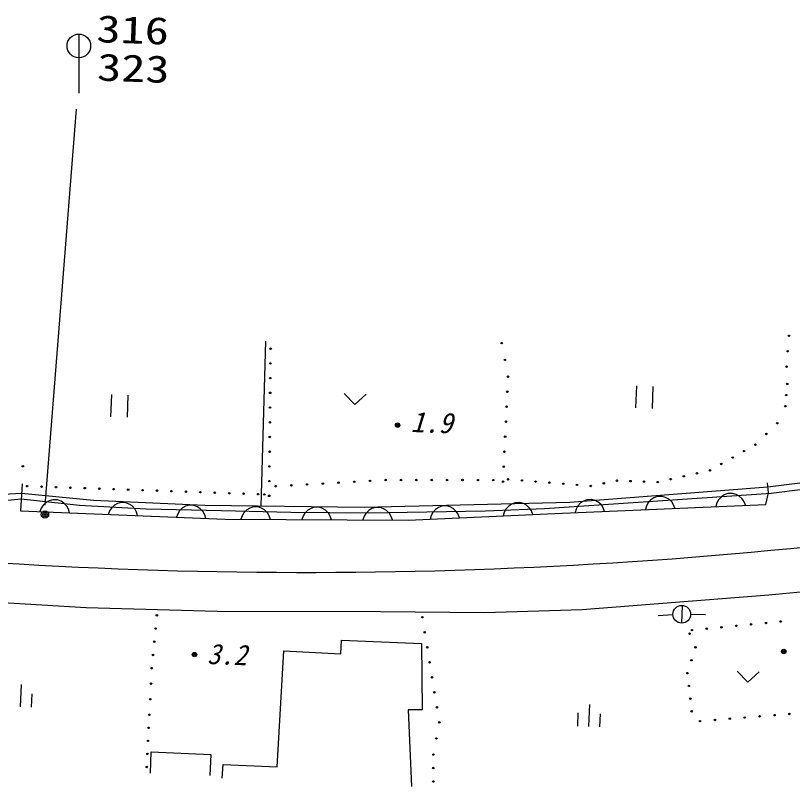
# Model space of a CAD drawing. Units: millimetres, scale not verified. Extents: x 40000 to 680000, y 20000 to 380000.
# Drawn here: x 283793 to 336449, y 262639 to 314887 of the extents above; entities that cross this region are included whole.
import ezdxf
from ezdxf.enums import TextEntityAlignment as Align

# ---------------------------------------------------------------- set-up
doc = ezdxf.new("R2010")
doc.units = ezdxf.units.MM
doc.header["$LTSCALE"] = 1000
doc.linetypes.add('CHAIN', pattern=[18.5, 12, -1.5, 3.5, -1.5])
doc.linetypes.add('DASHED', pattern=[7.5, 6, -1.5])
for name, color, linetype, lineweight in [('M-BGD', 7, 'Continuous', 25), ('M-BMK', 3, 'CHAIN', 25), ('M-STR-STRC', 5, 'Continuous', 25)]:
    doc.layers.add(name, color=color, linetype=linetype, lineweight=lineweight)
doc.styles.add('ＭＳ ゴシック', font='')
doc.styles.get('ＭＳ ゴシック').set_extended_font_data('MS Gothic')

# ---------------------------------------------------------------- blocks, each defined once
blk = doc.blocks.new('231')
at = {"color": 7, "linetype": 'Continuous', "lineweight": 25}
blk.add_circle((0, 0), 0.05, dxfattribs=at)
blk = doc.blocks.new('241')
at = {"color": 7, "linetype": 'Continuous', "lineweight": 25}
blk.add_circle((0, 0), 0.05, dxfattribs=at)
blk = doc.blocks.new('251')
at = {"color": 7, "linetype": 'Continuous', "lineweight": 25}
blk.add_circle((0, 0), 0.05, dxfattribs=at)
blk = doc.blocks.new('261')
at = {"color": 7, "linetype": 'Continuous', "lineweight": 25}
blk.add_circle((0, 0), 0.05, dxfattribs=at)
blk = doc.blocks.new('271')
at = {"color": 7, "linetype": 'Continuous', "lineweight": 25}
blk.add_circle((0, 0), 0.05, dxfattribs=at)
blk = doc.blocks.new('281')
at = {"color": 7, "linetype": 'Continuous', "lineweight": 25}
blk.add_circle((0, 0), 0.05, dxfattribs=at)
blk = doc.blocks.new('291')
at = {"color": 7, "linetype": 'Continuous', "lineweight": 25}
blk.add_circle((0, 0), 0.05, dxfattribs=at)
blk = doc.blocks.new('311')
at = {"color": 7, "linetype": 'Continuous', "lineweight": 25}
blk.add_circle((0, 0), 0.05, dxfattribs=at)
blk = doc.blocks.new('391')
at = {"color": 7, "linetype": 'Continuous', "lineweight": 25}
blk.add_circle((0, 0), 0.05, dxfattribs=at)
blk = doc.blocks.new('401')
at = {"color": 7, "linetype": 'Continuous', "lineweight": 25}
blk.add_circle((0, 0), 0.05, dxfattribs=at)
blk = doc.blocks.new('161')
at = {"color": 7, "linetype": 'Continuous', "lineweight": 25}
blk.add_circle((0, 0), 0.05, dxfattribs=at)
blk = doc.blocks.new('171')
at = {"color": 7, "linetype": 'Continuous', "lineweight": 25}
blk.add_circle((0, 0), 0.05, dxfattribs=at)
blk = doc.blocks.new('181')
at = {"color": 7, "linetype": 'Continuous', "lineweight": 25}
blk.add_circle((0, 0), 0.05, dxfattribs=at)
blk = doc.blocks.new('191')
at = {"color": 7, "linetype": 'Continuous', "lineweight": 25}
blk.add_circle((0, 0), 0.05, dxfattribs=at)
blk = doc.blocks.new('201')
at = {"color": 7, "linetype": 'Continuous', "lineweight": 25}
blk.add_circle((0, 0), 0.05, dxfattribs=at)
blk = doc.blocks.new('210')
at = {"color": 7, "linetype": 'Continuous', "lineweight": 25}
blk.add_circle((0, 0), 0.05, dxfattribs=at)
blk = doc.blocks.new('211')
at = {"color": 7, "linetype": 'Continuous', "lineweight": 25}
blk.add_circle((0, 0), 0.05, dxfattribs=at)
blk = doc.blocks.new('221')
at = {"color": 7, "linetype": 'Continuous', "lineweight": 25}
blk.add_circle((0, 0), 0.05, dxfattribs=at)
blk = doc.blocks.new('310')
at = {"color": 7, "linetype": 'Continuous', "lineweight": 25}
blk.add_circle((0, 0), 0.05, dxfattribs=at)

msp = doc.modelspace()

# ---------------------------------------------------------------- linework, layer by layer
at = {"layer": 'M-BGD'}
for p, q in [((300441, 281635), (300754, 292817)), ((325873, 289788), (325821, 288289)), ((326960, 288250), (327012, 289749)), ((290292, 289195), (290239, 287695)), ((291379, 287656), (291431, 289155)), ((306057, 289272), (306782, 288526)), ((306782, 288526), (307556, 289219)), ((284243, 283152), (284132, 281321)), ((334785, 282915), (321354, 281875)), ((334824, 282530), (334753, 283224)), ((289081, 282024), (284204, 282498)), ((319646, 281473), (335004, 282519)), ((327292, 282280), (327056, 282190)), ((327612, 282294), (327292, 282280)), ((327855, 282224), (327612, 282294)), ((331631, 282267), (331440, 282059)), ((331826, 282396), (331631, 282267)), ((332062, 282486), (331826, 282396)), ((332382, 282500), (332062, 282486)), ((332625, 282430), (332382, 282500)), ((332830, 282319), (332625, 282430)), ((333038, 282128), (332830, 282319)), ((334643, 281757), (334824, 282530)), ((284181, 282122), (288129, 281708)), ((285870, 281890), (285662, 281699)), ((286075, 282002), (285870, 281890)), ((286318, 282072), (286075, 282002)), ((286638, 282059), (286318, 282072)), ((286874, 281969), (286638, 282059)), ((287069, 281841), (286874, 281969)), ((287261, 281633), (287069, 281841)), ((296630, 281686), (289081, 282024)), ((290699, 281813), (290494, 281702)), ((290942, 281884), (290699, 281813)), ((291262, 281871), (290942, 281884)), ((291498, 281781), (291262, 281871)), ((291693, 281653), (291498, 281781)), ((321354, 281875), (307413, 281543)), ((317417, 281769), (317223, 281640)), ((317654, 281860), (317417, 281769)), ((317973, 281874), (317654, 281860)), ((318217, 281805), (317973, 281874)), ((318422, 281694), (318217, 281805)), ((320334, 281139), (334643, 281757)), ((322092, 281856), (321901, 281647)), ((322286, 281984), (322092, 281856)), ((322523, 282074), (322286, 281984)), ((322842, 282088), (322523, 282074)), ((323086, 282019), (322842, 282088)), ((323291, 281907), (323086, 282019)), ((323499, 281716), (323291, 281907)), ((323628, 281521), (323499, 281716)), ((326670, 281853), (326559, 281648)), ((326861, 282061), (326670, 281853)), ((327056, 282190), (326861, 282061)), ((328060, 282113), (327855, 282224)), ((328269, 281922), (328060, 282113)), ((328397, 281727), (328269, 281922)), ((328487, 281491), (328397, 281727)), ((331328, 281854), (331259, 281611)), ((331440, 282059), (331328, 281854)), ((333167, 281933), (333038, 282128)), ((333257, 281697), (333167, 281933)), ((284132, 281321), (298004, 280755)), ((285534, 281504), (285445, 281267)), ((285662, 281699), (285534, 281504)), ((287373, 281429), (287261, 281633)), ((287443, 281186), (287373, 281429)), ((288129, 281708), (292636, 281459)), ((290158, 281315), (290069, 281079)), ((290286, 281510), (290158, 281315)), ((290494, 281702), (290286, 281510)), ((291885, 281445), (291693, 281653)), ((291997, 281240), (291885, 281445)), ((292067, 280997), (291997, 281240)), ((292636, 281459), (297744, 281332)), ((294910, 281322), (294782, 281127)), ((295118, 281513), (294910, 281322)), ((295323, 281625), (295118, 281513)), ((295566, 281695), (295323, 281625)), ((295886, 281682), (295566, 281695)), ((296122, 281592), (295886, 281682)), ((296317, 281464), (296122, 281592)), ((296509, 281256), (296317, 281464)), ((296621, 281052), (296509, 281256)), ((307413, 281543), (296630, 281686)), ((297744, 281332), (302453, 281228)), ((299272, 281189), (299151, 280989)), ((299473, 281388), (299272, 281189)), ((299674, 281507), (299473, 281388)), ((299914, 281586), (299674, 281507)), ((300234, 281584), (299914, 281586)), ((300474, 281503), (300234, 281584)), ((300673, 281382), (300474, 281503)), ((300872, 281181), (300673, 281382)), ((302453, 281228), (307690, 281175)), ((303606, 281368), (303405, 281169)), ((303807, 281487), (303606, 281368)), ((304047, 281566), (303807, 281487)), ((304367, 281564), (304047, 281566)), ((304607, 281483), (304367, 281564)), ((304806, 281362), (304607, 281483)), ((305005, 281161), (304806, 281362)), ((307739, 281347), (307538, 281148)), ((307690, 281175), (315652, 281321)), ((307940, 281467), (307739, 281347)), ((308180, 281545), (307940, 281467)), ((308500, 281544), (308180, 281545)), ((308740, 281463), (308500, 281544)), ((308939, 281342), (308740, 281463)), ((309138, 281141), (308939, 281342)), ((312066, 281209), (311955, 281004)), ((312257, 281418), (312066, 281209)), ((312452, 281547), (312257, 281418)), ((312688, 281638), (312452, 281547)), ((313008, 281652), (312688, 281638)), ((313251, 281583), (313008, 281652)), ((313456, 281472), (313251, 281583)), ((313665, 281281), (313456, 281472)), ((313794, 281087), (313665, 281281)), ((315652, 281321), (319646, 281473)), ((316921, 281227), (316852, 280983)), ((317032, 281432), (316921, 281227)), ((317223, 281640), (317032, 281432)), ((318631, 281503), (318422, 281694)), ((318759, 281309), (318631, 281503)), ((318850, 281073), (318759, 281309)), ((321789, 281442), (321720, 281199)), ((321901, 281647), (321789, 281442)), ((323718, 281285), (323628, 281521)), ((326559, 281648), (326489, 281405)), ((294782, 281127), (294692, 280890)), ((296691, 280809), (296621, 281052)), ((298004, 280755), (310402, 280694)), ((299151, 280989), (299070, 280750)), ((300991, 280980), (300872, 281181)), ((301070, 280740), (300991, 280980)), ((303284, 280969), (303203, 280730)), ((303405, 281169), (303284, 280969)), ((305124, 280960), (305005, 281161)), ((305203, 280720), (305124, 280960)), ((307417, 280949), (307336, 280709)), ((307538, 281148), (307417, 280949)), ((309257, 280940), (309138, 281141)), ((309336, 280700), (309257, 280940)), ((310402, 280694), (320334, 281139)), ((311955, 281004), (311886, 280761)), ((313884, 280850), (313794, 281087)), ((342469, 276319), (334854, 275602)), ((334854, 275602), (322195, 274609)), ((288581, 274752), (282417, 275121)), ((328967, 274908), (328925, 273708)), ((297459, 274503), (288581, 274752)), ((308518, 274472), (297459, 274503)), ((315582, 274410), (308518, 274472)), ((322195, 274609), (315582, 274410)), ((328347, 274272), (327349, 274212)), ((329546, 274306), (330546, 274302)), ((305841, 271625), (305874, 272546)), ((305874, 272546), (311305, 272326)), ((311305, 272326), (311363, 267837)), ((301518, 263971), (301976, 271822)), ((301976, 271822), (305841, 271625)), ((332700, 270457), (333425, 269711)), ((333425, 269711), (334199, 270405)), ((284165, 269539), (284113, 268040)), ((284894, 268913), (284863, 268014)), ((322684, 268194), (322632, 266695)), ((311363, 267837), (310411, 267840)), ((310411, 267840), (310629, 262639)), ((321914, 267621), (321882, 266721)), ((323413, 267568), (323381, 266669)), ((292929, 263534), (292980, 264976)), ((292980, 264976), (297030, 264804)), ((297030, 264804), (296950, 263393)), ((297804, 263210), (297867, 264130)), ((297867, 264130), (301518, 263971))]:
    msp.add_line(p, q, dxfattribs=at)
at = {"layer": 'M-BGD', "linetype": 'DASHED'}
for p, q in [((337130, 283207), (334785, 282915)), ((335004, 282519), (337157, 282794)), ((284204, 282498), (282539, 282409)), ((282504, 281972), (284181, 282122))]:
    msp.add_line(p, q, dxfattribs=at)
at = {"layer": 'M-BGD'}
for centre, radius in [((336210, 293181), 50), ((301080, 292307), 50), ((316745, 292687), 50), ((336132, 292136), 50), ((301070, 291310), 50), ((316957, 291548), 50), ((336053, 291091), 50), ((301060, 290313), 50), ((317169, 290409), 50), ((336096, 289916), 50), ((301051, 289315), 50), ((317121, 289393), 50), ((336028, 289164), 50), ((301041, 288318), 50), ((317074, 288377), 50), ((335960, 288412), 50), ((309685, 287123), 150), ((309685, 287123), 90), ((309685, 287123), 30), ((317026, 287361), 50), ((335417, 287257), 50), ((316979, 286344), 50), ((333171, 285366), 50), ((333941, 285800), 50), ((301012, 285327), 50), ((316931, 285328), 50), ((332401, 284932), 50), ((301002, 284329), 50), ((316884, 284312), 50), ((331632, 284497), 50), ((329975, 283864), 50), ((330862, 284063), 50), ((300993, 283332), 50), ((307812, 283347), 50), ((308877, 283406), 50), ((309919, 283405), 50), ((310961, 283405), 50), ((312002, 283405), 50), ((313044, 283404), 50), ((314086, 283404), 50), ((315128, 283403), 50), ((316170, 283403), 50), ((318111, 283377), 50), ((319044, 283302), 50), ((324551, 283362), 50), ((325472, 283329), 50), ((327314, 283265), 50), ((328201, 283465), 50), ((329088, 283664), 50), ((290447, 282787), 50), ((292404, 282718), 50), ((301425, 282990), 50), ((302490, 283050), 50), ((303554, 283109), 50), ((304619, 283168), 50), ((305683, 283228), 50), ((319978, 283228), 50), ((320911, 283153), 50), ((321845, 283079), 50), ((322778, 283004), 50), ((323664, 283183), 50), ((293383, 282684), 50), ((294361, 282650), 50), ((295340, 282616), 50), ((296318, 282582), 50), ((297297, 282548), 50), ((298275, 282513), 50), ((300651, 282430), 50), ((300983, 282335), 50), ((328946, 274308), 600), ((293368, 274239), 50), ((311367, 274107), 50), ((335656, 273818), 50), ((293283, 273343), 50), ((330637, 273330), 50), ((331641, 273428), 50), ((332645, 273525), 50), ((333649, 273623), 50), ((334652, 273720), 50), ((329481, 272994), 50), ((329633, 273233), 50), ((293198, 272448), 50), ((295919, 271576), 150), ((311695, 272072), 50), ((335861, 271784), 150), ((335861, 271784), 90), ((335861, 271784), 30), ((293113, 271552), 50), ((295919, 271576), 90), ((295919, 271576), 30), ((293028, 270656), 50), ((311858, 271054), 50), ((329334, 270316), 50), ((292973, 269603), 50), ((312022, 270037), 50), ((329429, 269455), 50), ((292919, 268550), 50), ((312186, 269020), 50), ((329525, 268593), 50), ((312350, 268002), 50), ((292864, 267497), 50), ((329620, 267731), 50), ((336245, 267550), 50), ((312513, 266985), 50), ((330187, 267068), 50), ((331196, 267148), 50), ((332206, 267229), 50), ((333216, 267309), 50), ((334225, 267389), 50), ((292820, 266613), 50), ((312314, 265892), 50), ((292731, 264846), 50), ((312115, 264799), 50), ((292687, 263962), 50), ((312110, 263887), 50)]:
    msp.add_circle(centre, radius, dxfattribs=at)
at = {"layer": 'M-BMK', "linetype": 'Continuous'}
msp.add_arc((303510, 608980), 331832, 265.70752, 280.54297, dxfattribs=at)
at = {"layer": 'M-STR-STRC'}
for p, q in [((288081, 313630), (288081, 309630)), ((287900, 308533), (285776, 281714))]:
    msp.add_line(p, q, dxfattribs=at)
for centre, radius in [((288081, 312830), 800), ((285788, 281064), 250), ((285788, 281064), 150), ((285788, 281064), 50)]:
    msp.add_circle(centre, radius, dxfattribs=at)

# ---------------------------------------------------------------- block references
at = {"layer": 'M-BGD', "xscale": 1000, "yscale": 1000}
for name, p in [('310', (301031, 287321)), ('201', (334679, 286529)), ('311', (301022, 286324)), ('231', (284288, 284343)), ('161', (306748, 283287)), ('171', (316837, 283296)), ('181', (317177, 283451)), ('191', (326393, 283297)), ('241', (284576, 282992)), ('251', (285555, 282958)), ('261', (286533, 282923)), ('271', (287512, 282889)), ('281', (288490, 282855)), ('291', (289469, 282821)), ('311', (291426, 282753)), ('391', (299254, 282479)), ('401', (300232, 282445)), ('241', (311531, 273089)), ('210', (329878, 272068)), ('211', (329606, 271192)), ('221', (335235, 267470)), ('261', (292775, 265729)), ('251', (312105, 262976))]:
    msp.add_blockref(name, p, dxfattribs=at)

# ---------------------------------------------------------------- texts
at = {"layer": 'M-BGD', "style": 'ＭＳ ゴシック', "oblique": 15}
msp.add_text('1.9', height=1386, rotation=358, dxfattribs=at).set_placement((310549, 286249), align=Align.BOTTOM_LEFT)
at = {"layer": 'M-BGD', "style": 'ＭＳ ゴシック', "oblique": 15, "width": 0.95}
msp.add_text('3.2', height=1386, rotation=358, dxfattribs=at).set_placement((296750, 270525), align=Align.BOTTOM_LEFT)
at = {"layer": 'M-STR-STRC', "style": 'ＭＳ ゴシック', "width": 1.3}
for s, p in [('316', (289235, 312527)), ('323', (289281, 309927))]:
    msp.add_text(s, height=1848, rotation=358, dxfattribs=at).set_placement(p, align=Align.BOTTOM_LEFT)

doc.saveas('drawing.dxf')
